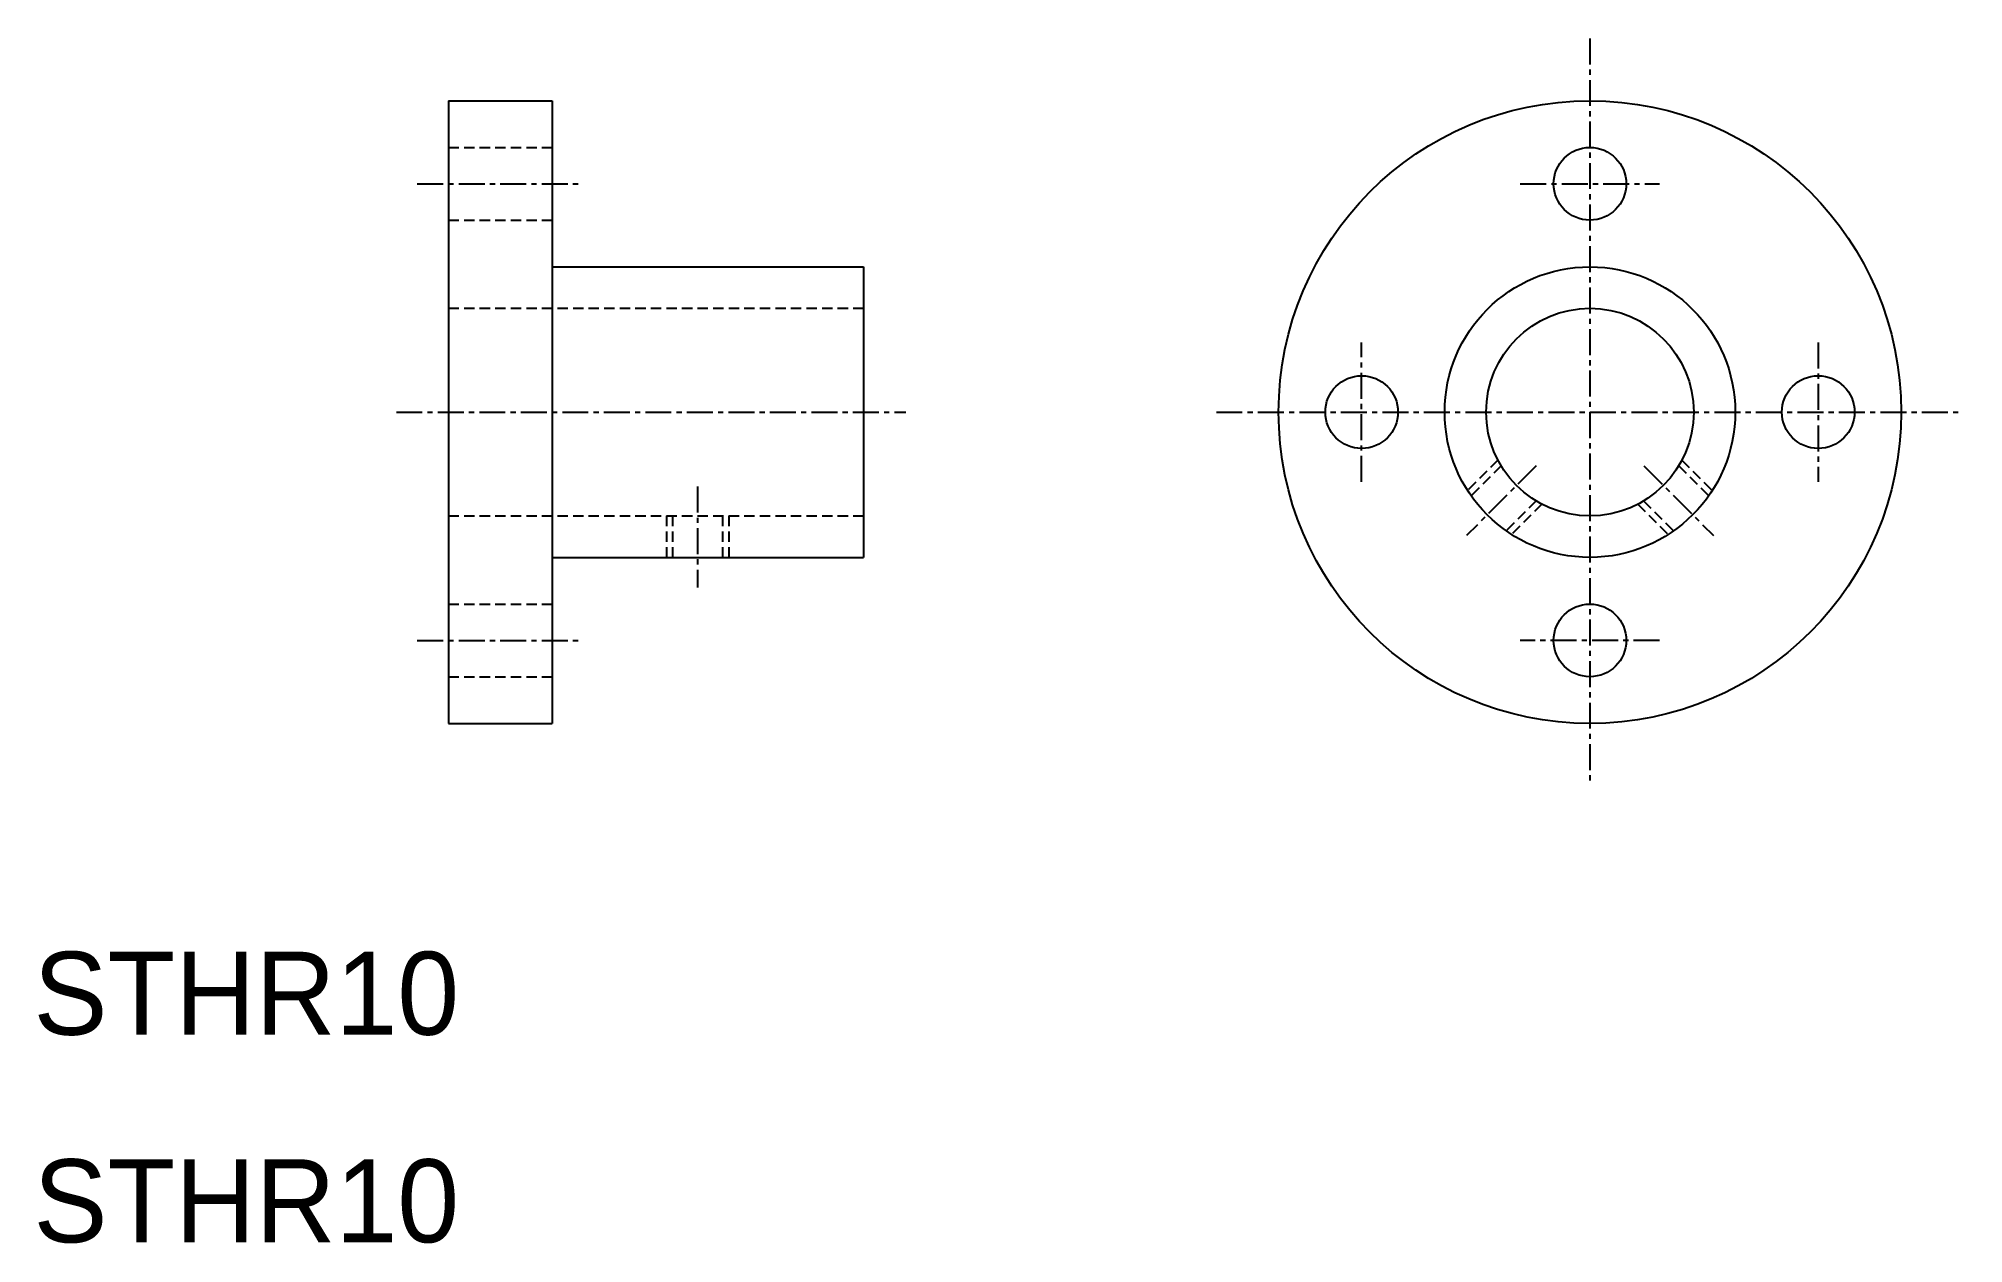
# Model space of a CAD drawing. Extents: x 10.2 to 103, y 9.9 to 68.
import ezdxf

# ---------------------------------------------------------------- set-up
doc = ezdxf.new("R2010")
doc.units = 0
doc.linetypes.add('CENTER', pattern=[2, 1.25, -0.25, 0.25, -0.25])
doc.linetypes.add('DASHED', pattern=[0.75, 0.5, -0.25])
doc.layers.get('0').update_dxf_attribs({"linetype": 'CONTINUOUS'})
doc.layers.add('CENTER', color=1, linetype='CENTER')

msp = doc.modelspace()

# ---------------------------------------------------------------- linework, layer by layer
at = {"color": 7, "linetype": 'CONTINUOUS'}
for p, q in [((30, 65), (30, 35)), ((30, 65), (35, 65)), ((35, 65), (35, 35)), ((30, 57.5), (30, 57.5)), ((35, 57), (50, 57)), ((50, 57), (50, 43)), ((35, 43), (50, 43)), ((30, 35), (35, 35))]:
    msp.add_line(p, q, dxfattribs=at)
at = {"color": 3, "linetype": 'DASHED'}
for p, q in [((30, 62.75), (35, 62.75)), ((30, 59.25), (35, 59.25)), ((30, 55), (50, 55)), ((80.567, 47.688), (79.105, 46.226)), ((80.719, 47.416), (79.275, 45.972)), ((89.281, 47.416), (90.725, 45.972)), ((89.433, 47.688), (90.895, 46.226)), ((82.416, 45.719), (80.972, 44.275)), ((82.688, 45.567), (81.226, 44.105)), ((87.312, 45.567), (88.774, 44.105)), ((87.584, 45.719), (89.028, 44.275)), ((30, 45), (50, 45)), ((40.5, 45), (40.5, 43)), ((40.8, 45), (40.8, 43)), ((43.2, 45), (43.2, 43)), ((43.5, 45), (43.5, 43)), ((30, 40.75), (35, 40.75)), ((30, 37.25), (35, 37.25))]:
    msp.add_line(p, q, dxfattribs=at)
at = {"color": 7, "linetype": 'CONTINUOUS'}
for centre, radius in [((85, 50), 15), ((85, 61), 1.75), ((85, 50), 7), ((85, 50), 5), ((74, 50), 1.75), ((96, 50), 1.75), ((85, 39), 1.75)]:
    msp.add_circle(centre, radius, dxfattribs=at)
at = {"layer": 'CENTER', "color": 1, "linetype": 'CENTER'}
for p, q in [((85, 68), (85, 32)), ((28.495, 61), (36.43, 61)), ((81.645, 61), (88.355, 61)), ((74, 46.645), (74, 53.355)), ((96, 53.355), (96, 46.645)), ((27.486, 50), (52.042, 50)), ((67, 50), (103, 50)), ((82.405, 47.405), (79.052, 44.052)), ((87.595, 47.405), (90.948, 44.052)), ((42, 46.408), (42, 41.542)), ((28.495, 39), (36.43, 39)), ((88.355, 39), (81.645, 39))]:
    msp.add_line(p, q, dxfattribs=at)

# ---------------------------------------------------------------- texts
at = {"color": 7, "linetype": 'CONTINUOUS'}
for p in [(10, 20), (10, 10)]:
    msp.add_text('STHR10', height=4, dxfattribs=at).set_placement(p)

doc.saveas('drawing.dxf')
